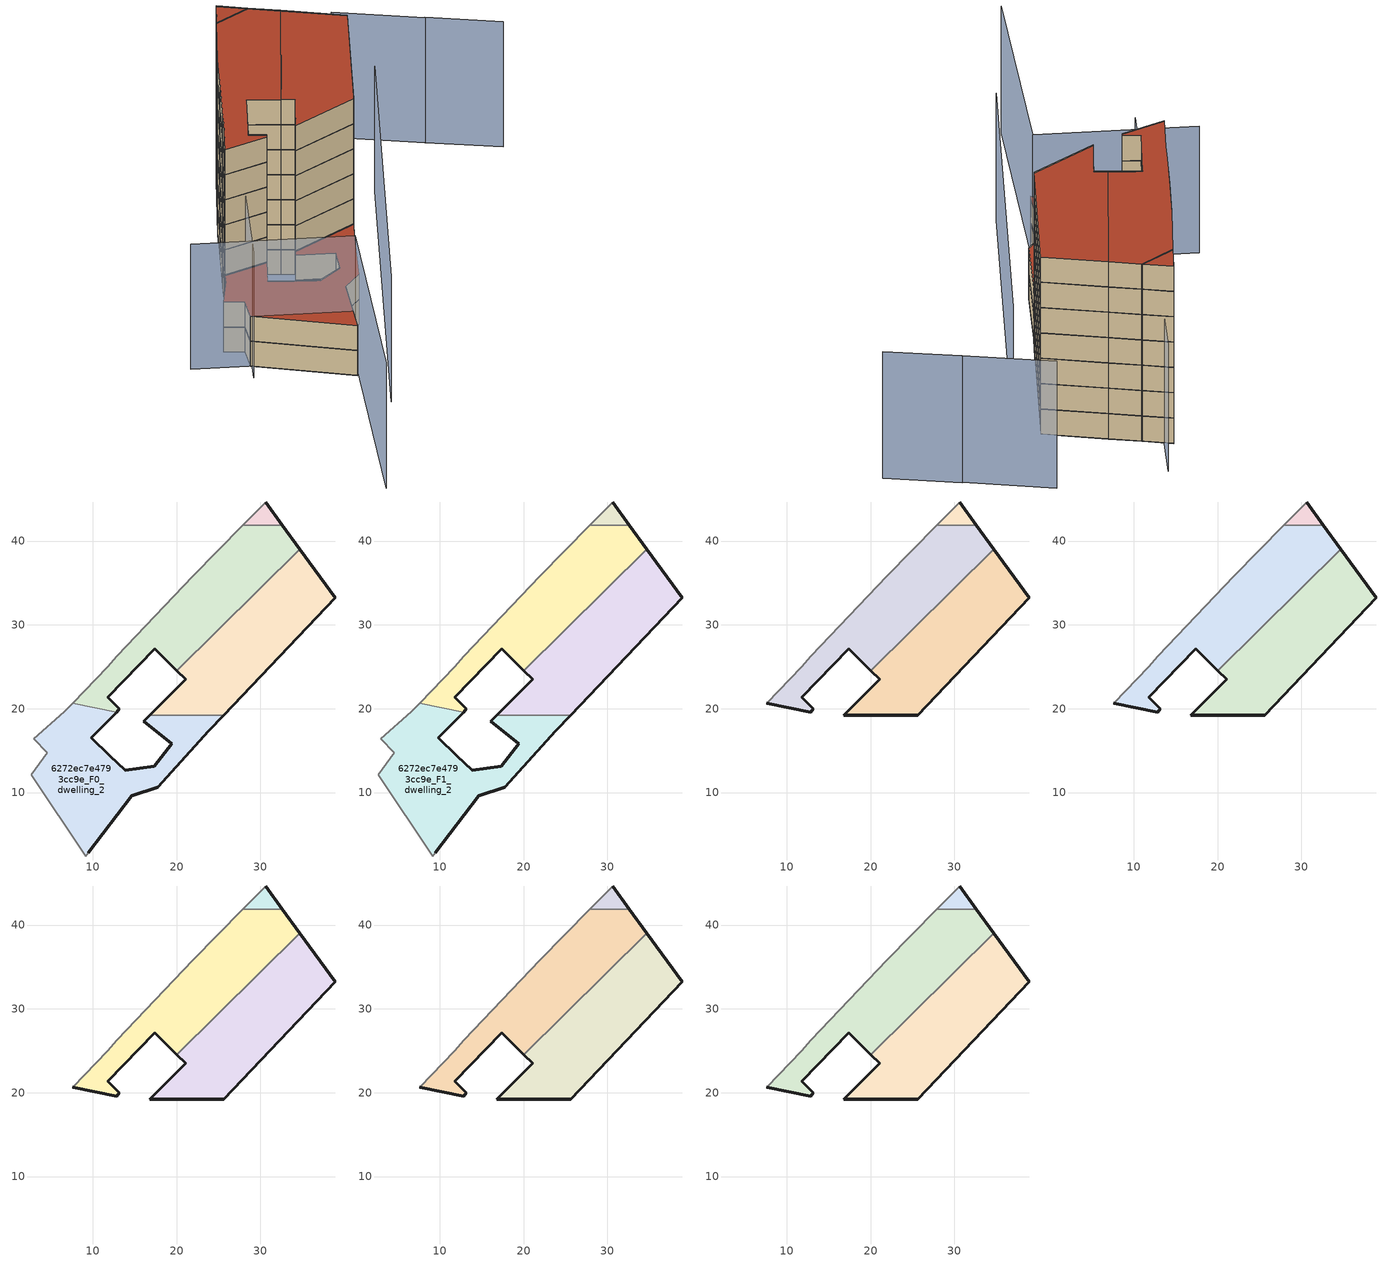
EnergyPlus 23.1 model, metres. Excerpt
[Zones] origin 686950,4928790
6272ec7e4793cc9e_F0_dwelling_0
 floor ground (EU_floor_Construction): 25.63,19.24 38.92,33.25 34.71,39.05 20.04,24.56 21.11,23.52 19.46,21.83 16.82,19.24 z0
 wall outside (EU_wall_Construction): 16.82,19.24 19.46,21.83 21.11,23.52 20.04,24.56 / 34.71,39.05 38.92,33.25 25.63,19.24 z0:3
 wall to 6272ec7e4793cc9e_F0_dwelling_1 (EU_wall_Construction): 20.04,24.56 34.71,39.05 z0:3
 wall to 6272ec7e4793cc9e_F0_dwelling_2 (EU_wall_Construction): 25.63,19.24 16.82,19.24 z0:3
6272ec7e4793cc9e_F0_dwelling_1
 floor ground (EU_floor_Construction): 20.04,24.56 34.71,39.05 32.63,41.91 27.91,41.91 21.92,35.83 17.46,31.12 12.88,26.23 11.78,25.01 7.63,20.68 12.84,19.61 13.2,19.97 11.78,21.37 17.4,27.13 z0
 wall outside (EU_wall_Construction): 32.63,41.91 34.71,39.05 / 20.04,24.56 17.4,27.13 11.78,21.37 13.2,19.97 12.84,19.61 z0:3
 wall adiabatic (EU_wall_Construction): 7.63,20.68 11.78,25.01 12.88,26.23 17.46,31.12 21.92,35.83 27.91,41.91 z0:3
 wall to 6272ec7e4793cc9e_F0_dwelling_2 (EU_wall_Construction): 12.84,19.61 7.63,20.68 z0:3
 wall to 6272ec7e4793cc9e_F0_circulation (EU_wall_Construction): 27.91,41.91 32.63,41.91 z0:3
6272ec7e4793cc9e_F0_dwelling_2
 floor ground (EU_floor_Construction): 17.75,10.62 23.84,17.35 25.63,19.24 16.82,19.24 16.08,18.5 19.45,15.82 17.33,13.17 13.91,12.66 12.02,14.38 9.86,16.54 12.84,19.61 7.63,20.68 6.63,19.63 2.98,16.44 4.58,14.78 2.69,12.1 9.17,2.43 9.48,2.84 14.66,9.63 z0
 wall outside (EU_wall_Construction): 12.84,19.61 9.86,16.54 12.02,14.38 13.91,12.66 17.33,13.17 19.45,15.82 16.08,18.5 16.82,19.24 / 25.63,19.24 23.84,17.35 17.75,10.62 14.66,9.63 9.48,2.84 z0:3
 wall adiabatic (EU_wall_Construction): 9.48,2.84 9.17,2.43 2.69,12.1 4.58,14.78 2.98,16.44 6.63,19.63 7.63,20.68 z0:3
6272ec7e4793cc9e_F0_circulation
 floor ground (EU_floor_Construction): 32.63,41.91 30.63,44.66 27.91,41.91 z0
 wall outside (EU_wall_Construction): 30.63,44.66 32.63,41.91 z0:3
 wall adiabatic (EU_wall_Construction): 27.91,41.91 30.63,44.66 z0:3
6272ec7e4793cc9e_F1_dwelling_0
 floor to 6272ec7e4793cc9e_F0_dwelling_0 (EU_floor_Construction): 25.63,19.24 38.92,33.25 34.71,39.05 20.04,24.56 21.11,23.52 19.46,21.83 16.82,19.24 z3
 wall outside (EU_wall_Construction): 16.82,19.24 19.46,21.83 21.11,23.52 20.04,24.56 / 34.71,39.05 38.92,33.25 25.63,19.24 z3:6
 wall to 6272ec7e4793cc9e_F1_dwelling_1 (EU_wall_Construction): 20.04,24.56 34.71,39.05 z3:6
 wall to 6272ec7e4793cc9e_F1_dwelling_2 (EU_wall_Construction): 25.63,19.24 16.82,19.24 z3:6
6272ec7e4793cc9e_F1_dwelling_1
 floor to 6272ec7e4793cc9e_F0_dwelling_1 (EU_floor_Construction): 20.04,24.56 34.71,39.05 32.63,41.91 27.91,41.91 21.92,35.83 17.46,31.12 12.88,26.23 11.78,25.01 7.63,20.68 12.84,19.61 13.2,19.97 11.78,21.37 17.4,27.13 z3
 wall outside (EU_wall_Construction): 32.63,41.91 34.71,39.05 / 20.04,24.56 17.4,27.13 11.78,21.37 13.2,19.97 12.84,19.61 z3:6
 wall adiabatic (EU_wall_Construction): 7.63,20.68 11.78,25.01 12.88,26.23 17.46,31.12 21.92,35.83 27.91,41.91 z3:6
 wall to 6272ec7e4793cc9e_F1_dwelling_2 (EU_wall_Construction): 12.84,19.61 7.63,20.68 z3:6
 wall to 6272ec7e4793cc9e_F1_circulation (EU_wall_Construction): 27.91,41.91 32.63,41.91 z3:6
6272ec7e4793cc9e_F1_dwelling_2
 floor to 6272ec7e4793cc9e_F0_dwelling_2 (EU_floor_Construction): 17.75,10.62 23.84,17.35 25.63,19.24 16.82,19.24 16.08,18.5 19.45,15.82 17.33,13.17 13.91,12.66 12.02,14.38 9.86,16.54 12.84,19.61 7.63,20.68 6.63,19.63 2.98,16.44 4.58,14.78 2.69,12.1 9.17,2.43 9.48,2.84 14.66,9.63 z3
 wall outside (EU_wall_Construction): 12.84,19.61 9.86,16.54 12.02,14.38 13.91,12.66 17.33,13.17 19.45,15.82 16.08,18.5 16.82,19.24 / 25.63,19.24 23.84,17.35 17.75,10.62 14.66,9.63 9.48,2.84 z3:6
 wall adiabatic (EU_wall_Construction): 9.48,2.84 9.17,2.43 2.69,12.1 4.58,14.78 2.98,16.44 6.63,19.63 7.63,20.68 z3:6
 roof outside (EU_roof_Construction): 25.63,19.24 23.84,17.35 17.75,10.62 14.66,9.63 9.48,2.84 9.17,2.43 2.69,12.1 4.58,14.78 2.98,16.44 6.63,19.63 7.63,20.68 12.84,19.61 9.86,16.54 12.02,14.38 13.91,12.66 17.33,13.17 19.45,15.82 16.08,18.5 16.82,19.24 z6
6272ec7e4793cc9e_F1_circulation
 floor to 6272ec7e4793cc9e_F0_circulation (EU_floor_Construction): 32.63,41.91 30.63,44.66 27.91,41.91 z3
 wall outside (EU_wall_Construction): 30.63,44.66 32.63,41.91 z3:6
 wall adiabatic (EU_wall_Construction): 27.91,41.91 30.63,44.66 z3:6
6272ec7e4793cc9e_F2_dwelling_0
 floor to 6272ec7e4793cc9e_F1_dwelling_0 (EU_floor_Construction): 25.63,19.24 38.92,33.25 34.71,39.05 20.04,24.56 21.11,23.52 19.46,21.83 16.82,19.24 z6
 wall outside (EU_wall_Construction): 34.71,39.05 38.92,33.25 25.63,19.24 16.82,19.24 19.46,21.83 21.11,23.52 20.04,24.56 z6:9
 wall to 6272ec7e4793cc9e_F2_dwelling_1 (EU_wall_Construction): 20.04,24.56 34.71,39.05 z6:9
6272ec7e4793cc9e_F2_dwelling_1
 floor to 6272ec7e4793cc9e_F1_dwelling_1 (EU_floor_Construction): 20.04,24.56 34.71,39.05 32.63,41.91 27.91,41.91 21.92,35.83 17.46,31.12 12.88,26.23 11.78,25.01 7.63,20.68 12.84,19.61 13.2,19.97 11.78,21.37 17.4,27.13 z6
 wall outside (EU_wall_Construction): 32.63,41.91 34.71,39.05 / 20.04,24.56 17.4,27.13 11.78,21.37 13.2,19.97 12.84,19.61 7.63,20.68 z6:9
 wall adiabatic (EU_wall_Construction): 7.63,20.68 11.78,25.01 12.88,26.23 17.46,31.12 21.92,35.83 27.91,41.91 z6:9
 wall to 6272ec7e4793cc9e_F2_circulation (EU_wall_Construction): 27.91,41.91 32.63,41.91 z6:9
6272ec7e4793cc9e_F2_circulation
 floor to 6272ec7e4793cc9e_F1_circulation (EU_floor_Construction): 32.63,41.91 30.63,44.66 27.91,41.91 z6
 wall outside (EU_wall_Construction): 30.63,44.66 32.63,41.91 z6:9
 wall adiabatic (EU_wall_Construction): 27.91,41.91 30.63,44.66 z6:9
6272ec7e4793cc9e_F3_dwelling_0
 floor to 6272ec7e4793cc9e_F2_dwelling_0 (EU_floor_Construction): 25.63,19.24 38.92,33.25 34.71,39.05 20.04,24.56 21.11,23.52 19.46,21.83 16.82,19.24 z9
 wall outside (EU_wall_Construction): 34.71,39.05 38.92,33.25 25.63,19.24 16.82,19.24 19.46,21.83 21.11,23.52 20.04,24.56 z9:12
 wall to 6272ec7e4793cc9e_F3_dwelling_1 (EU_wall_Construction): 20.04,24.56 34.71,39.05 z9:12
6272ec7e4793cc9e_F3_dwelling_1
 floor to 6272ec7e4793cc9e_F2_dwelling_1 (EU_floor_Construction): 20.04,24.56 34.71,39.05 32.63,41.91 27.91,41.91 21.92,35.83 17.46,31.12 12.88,26.23 11.78,25.01 7.63,20.68 12.84,19.61 13.2,19.97 11.78,21.37 17.4,27.13 z9
 wall outside (EU_wall_Construction): 32.63,41.91 34.71,39.05 / 20.04,24.56 17.4,27.13 11.78,21.37 13.2,19.97 12.84,19.61 7.63,20.68 z9:12
 wall adiabatic (EU_wall_Construction): 7.63,20.68 11.78,25.01 12.88,26.23 17.46,31.12 21.92,35.83 27.91,41.91 z9:12
 wall to 6272ec7e4793cc9e_F3_circulation (EU_wall_Construction): 27.91,41.91 32.63,41.91 z9:12
6272ec7e4793cc9e_F3_circulation
 floor to 6272ec7e4793cc9e_F2_circulation (EU_floor_Construction): 32.63,41.91 30.63,44.66 27.91,41.91 z9
 wall outside (EU_wall_Construction): 30.63,44.66 32.63,41.91 z9:12
 wall adiabatic (EU_wall_Construction): 27.91,41.91 30.63,44.66 z9:12
6272ec7e4793cc9e_F4_dwelling_0
 floor to 6272ec7e4793cc9e_F3_dwelling_0 (EU_floor_Construction): 25.63,19.24 38.92,33.25 34.71,39.05 20.04,24.56 21.11,23.52 19.46,21.83 16.82,19.24 z12
 wall outside (EU_wall_Construction): 34.71,39.05 38.92,33.25 25.63,19.24 16.82,19.24 19.46,21.83 21.11,23.52 20.04,24.56 z12:15
 wall to 6272ec7e4793cc9e_F4_dwelling_1 (EU_wall_Construction): 20.04,24.56 34.71,39.05 z12:15
6272ec7e4793cc9e_F4_dwelling_1
 floor to 6272ec7e4793cc9e_F3_dwelling_1 (EU_floor_Construction): 20.04,24.56 34.71,39.05 32.63,41.91 27.91,41.91 21.92,35.83 17.46,31.12 12.88,26.23 11.78,25.01 7.63,20.68 12.84,19.61 13.2,19.97 11.78,21.37 17.4,27.13 z12
 wall outside (EU_wall_Construction): 32.63,41.91 34.71,39.05 / 20.04,24.56 17.4,27.13 11.78,21.37 13.2,19.97 12.84,19.61 7.63,20.68 z12:15
 wall adiabatic (EU_wall_Construction): 7.63,20.68 11.78,25.01 12.88,26.23 17.46,31.12 21.92,35.83 27.91,41.91 z12:15
 wall to 6272ec7e4793cc9e_F4_circulation (EU_wall_Construction): 27.91,41.91 32.63,41.91 z12:15
6272ec7e4793cc9e_F4_circulation
 floor to 6272ec7e4793cc9e_F3_circulation (EU_floor_Construction): 32.63,41.91 30.63,44.66 27.91,41.91 z12
 wall outside (EU_wall_Construction): 30.63,44.66 32.63,41.91 z12:15
 wall adiabatic (EU_wall_Construction): 27.91,41.91 30.63,44.66 z12:15
6272ec7e4793cc9e_F5_dwelling_0
 floor to 6272ec7e4793cc9e_F4_dwelling_0 (EU_floor_Construction): 25.63,19.24 38.92,33.25 34.71,39.05 20.04,24.56 21.11,23.52 19.46,21.83 16.82,19.24 z15
 wall outside (EU_wall_Construction): 34.71,39.05 38.92,33.25 25.63,19.24 16.82,19.24 19.46,21.83 21.11,23.52 20.04,24.56 z15:18
 wall to 6272ec7e4793cc9e_F5_dwelling_1 (EU_wall_Construction): 20.04,24.56 34.71,39.05 z15:18
6272ec7e4793cc9e_F5_dwelling_1
 floor to 6272ec7e4793cc9e_F4_dwelling_1 (EU_floor_Construction): 20.04,24.56 34.71,39.05 32.63,41.91 27.91,41.91 21.92,35.83 17.46,31.12 12.88,26.23 11.78,25.01 7.63,20.68 12.84,19.61 13.2,19.97 11.78,21.37 17.4,27.13 z15
 wall outside (EU_wall_Construction): 32.63,41.91 34.71,39.05 / 20.04,24.56 17.4,27.13 11.78,21.37 13.2,19.97 12.84,19.61 7.63,20.68 z15:18
 wall adiabatic (EU_wall_Construction): 7.63,20.68 11.78,25.01 12.88,26.23 17.46,31.12 21.92,35.83 27.91,41.91 z15:18
 wall to 6272ec7e4793cc9e_F5_circulation (EU_wall_Construction): 27.91,41.91 32.63,41.91 z15:18
6272ec7e4793cc9e_F5_circulation
 floor to 6272ec7e4793cc9e_F4_circulation (EU_floor_Construction): 32.63,41.91 30.63,44.66 27.91,41.91 z15
 wall outside (EU_wall_Construction): 30.63,44.66 32.63,41.91 z15:18
 wall adiabatic (EU_wall_Construction): 27.91,41.91 30.63,44.66 z15:18
6272ec7e4793cc9e_F6_dwelling_0
 floor to 6272ec7e4793cc9e_F5_dwelling_0 (EU_floor_Construction): 25.63,19.24 38.92,33.25 34.71,39.05 20.04,24.56 21.11,23.52 19.46,21.83 16.82,19.24 z18
 wall outside (EU_wall_Construction): 34.71,39.05 38.92,33.25 25.63,19.24 16.82,19.24 19.46,21.83 21.11,23.52 20.04,24.56 z18:21
 wall to 6272ec7e4793cc9e_F6_dwelling_1 (EU_wall_Construction): 20.04,24.56 34.71,39.05 z18:21
 roof outside (EU_roof_Construction): 34.71,39.05 38.92,33.25 25.63,19.24 16.82,19.24 19.46,21.83 21.11,23.52 20.04,24.56 z21
6272ec7e4793cc9e_F6_dwelling_1
 floor to 6272ec7e4793cc9e_F5_dwelling_1 (EU_floor_Construction): 20.04,24.56 34.71,39.05 32.63,41.91 27.91,41.91 21.92,35.83 17.46,31.12 12.88,26.23 11.78,25.01 7.63,20.68 12.84,19.61 13.2,19.97 11.78,21.37 17.4,27.13 z18
 wall outside (EU_wall_Construction): 32.63,41.91 34.71,39.05 / 20.04,24.56 17.4,27.13 11.78,21.37 13.2,19.97 12.84,19.61 7.63,20.68 z18:21
 wall adiabatic (EU_wall_Construction): 7.63,20.68 11.78,25.01 12.88,26.23 17.46,31.12 21.92,35.83 27.91,41.91 z18:21
 wall to 6272ec7e4793cc9e_F6_circulation (EU_wall_Construction): 27.91,41.91 32.63,41.91 z18:21
 roof outside (EU_roof_Construction): 32.63,41.91 34.71,39.05 20.04,24.56 17.4,27.13 11.78,21.37 13.2,19.97 12.84,19.61 7.63,20.68 11.78,25.01 12.88,26.23 17.46,31.12 21.92,35.83 27.91,41.91 z21
6272ec7e4793cc9e_F6_circulation
 floor to 6272ec7e4793cc9e_F5_circulation (EU_floor_Construction): 32.63,41.91 30.63,44.66 27.91,41.91 z18
 wall outside (EU_wall_Construction): 30.63,44.66 32.63,41.91 z18:21
 wall adiabatic (EU_wall_Construction): 27.91,41.91 30.63,44.66 z18:21
 roof outside (EU_roof_Construction): 30.63,44.66 32.63,41.91 27.91,41.91 z21
shading: -2.27,16.13 11.41,5.02 / 11.41,5.02 -7.22,-17.92 / 7.37,-4.32 40.77,30.99 / 35.54,48.73 1.06,9.97 / 57.72,28.41 52.53,35.08 / 52.57,35.02 46.44,43.03 z0:15
[Building]
EU S2 Campaign: North Axis=0; Terrain=City; Solar Distribution=FullExterior
[Site:Location]
Bologna: Latitude=44.5; Longitude=11.25; Time Zone=1; Elevation=37
[SizingPeriod:WeatherFileDays]
AnnualSizingPeriod: Begin Month=1; Begin Day of Month=1; End Month=12; End Day of Month=31; Day of Week for Start Day=Monday; Use Weather File Daylight Saving Period=No; Use Weather File Rain and Snow Indicators=No
[MATERIAL]
EU_InternalMass_Material: Roughness=MediumRough; Thickness=0.1; Conductivity=1; Density=1800; Specific Heat=900; Thermal Absorptance=0.9; Solar Absorptance=0.7; Visible Absorptance=0.7
[MATERIAL:NOMASS] Roughness=MediumRough; Thermal Absorptance=0.9; Solar Absorptance=0.7; Visible Absorptance=0.7
Name | Thermal Resistance
EU_wall_NoMass | 0.905828
EU_roof_NoMass | 0.37593
EU_floor_NoMass | 0.67114
[CONSTRUCTION]
EU_wall_Construction: EU_wall_NoMass
EU_roof_Construction: EU_roof_NoMass
EU_floor_Construction: EU_floor_NoMass
EU_InternalMass_Construction: EU_InternalMass_Material
[ZONE] Type=1; Multiplier=1; Ceiling Height=autocalculate; Floor Area=autocalculate; Part of Total Floor Area=Yes
Name | Volume
6272ec7e4793cc9e_F0_dwelling_0 | 499.035
6272ec7e4793cc9e_F1_dwelling_0; 6272ec7e4793cc9e_F2_dwelling_0; 6272ec7e4793cc9e_F3_dwelling_0; 6272ec7e4793cc9e_F4_dwelling_0; 6272ec7e4793cc9e_F5_dwelling_0; 6272ec7e4793cc9e_F6_dwelling_0 | 499.034
6272ec7e4793cc9e_F0_dwelling_1 | 494.034
6272ec7e4793cc9e_F1_dwelling_1; 6272ec7e4793cc9e_F2_dwelling_1; 6272ec7e4793cc9e_F3_dwelling_1; 6272ec7e4793cc9e_F4_dwelling_1; 6272ec7e4793cc9e_F5_dwelling_1; 6272ec7e4793cc9e_F6_dwelling_1 | 494.033
6272ec7e4793cc9e_F0_dwelling_2 | 502.367
6272ec7e4793cc9e_F1_dwelling_2 | 502.37
6272ec7e4793cc9e_F0_circulation | 19.4641
6272ec7e4793cc9e_F1_circulation; 6272ec7e4793cc9e_F2_circulation; 6272ec7e4793cc9e_F3_circulation; 6272ec7e4793cc9e_F4_circulation; 6272ec7e4793cc9e_F5_circulation; 6272ec7e4793cc9e_F6_circulation | 19.4634
[INTERNALMASS] Construction=EU_InternalMass_Construction
Name | Zone or ZoneList | Surface Area
6272ec7e4793cc9e_F0_dwelling_0_EU_InternalMass | 6272ec7e4793cc9e_F0_dwelling_0 | 166.336
6272ec7e4793cc9e_F0_dwelling_1_EU_InternalMass | 6272ec7e4793cc9e_F0_dwelling_1 | 164.682
6272ec7e4793cc9e_F0_dwelling_2_EU_InternalMass | 6272ec7e4793cc9e_F0_dwelling_2 | 167.455
6272ec7e4793cc9e_F1_dwelling_0_EU_InternalMass | 6272ec7e4793cc9e_F1_dwelling_0 | 166.336
6272ec7e4793cc9e_F1_dwelling_1_EU_InternalMass | 6272ec7e4793cc9e_F1_dwelling_1 | 164.682
6272ec7e4793cc9e_F1_dwelling_2_EU_InternalMass | 6272ec7e4793cc9e_F1_dwelling_2 | 167.455
6272ec7e4793cc9e_F2_dwelling_0_EU_InternalMass | 6272ec7e4793cc9e_F2_dwelling_0 | 231.053
6272ec7e4793cc9e_F2_dwelling_1_EU_InternalMass | 6272ec7e4793cc9e_F2_dwelling_1 | 231.053
6272ec7e4793cc9e_F3_dwelling_0_EU_InternalMass | 6272ec7e4793cc9e_F3_dwelling_0 | 231.053
6272ec7e4793cc9e_F3_dwelling_1_EU_InternalMass | 6272ec7e4793cc9e_F3_dwelling_1 | 231.053
6272ec7e4793cc9e_F4_dwelling_0_EU_InternalMass | 6272ec7e4793cc9e_F4_dwelling_0 | 231.053
6272ec7e4793cc9e_F4_dwelling_1_EU_InternalMass | 6272ec7e4793cc9e_F4_dwelling_1 | 231.053
6272ec7e4793cc9e_F5_dwelling_0_EU_InternalMass | 6272ec7e4793cc9e_F5_dwelling_0 | 231.053
6272ec7e4793cc9e_F5_dwelling_1_EU_InternalMass | 6272ec7e4793cc9e_F5_dwelling_1 | 231.053
6272ec7e4793cc9e_F6_dwelling_0_EU_InternalMass | 6272ec7e4793cc9e_F6_dwelling_0 | 231.053
6272ec7e4793cc9e_F6_dwelling_1_EU_InternalMass | 6272ec7e4793cc9e_F6_dwelling_1 | 231.053
[OTHEREQUIPMENT] Fuel Type=Electricity; Design Level Calculation Method=Watts/Area; Power per Zone Floor Area=1; Fraction Latent=0; Fraction Radiant=0; Fraction Lost=0; Carbon Dioxide Generation Rate=0; EndUse Subcategory=EU_Step8_InternalGains
Name | Zone or ZoneList or Space or SpaceList | Schedule
EU_Step8_InternalGain_6272ec7e4793cc9e_F0_dwelling_0_f000 | 6272ec7e4793cc9e_F0_dwelling_0 | EU_Step8_GainSchedule_6272ec7e4793cc9e_F0_dwelling_0_f000
EU_Step8_InternalGain_6272ec7e4793cc9e_F0_dwelling_1_f000 | 6272ec7e4793cc9e_F0_dwelling_1 | EU_Step8_GainSchedule_6272ec7e4793cc9e_F0_dwelling_1_f000
EU_Step8_InternalGain_6272ec7e4793cc9e_F0_dwelling_2_f000 | 6272ec7e4793cc9e_F0_dwelling_2 | EU_Step8_GainSchedule_6272ec7e4793cc9e_F0_dwelling_2_f000
EU_Step8_InternalGain_6272ec7e4793cc9e_F1_dwelling_0_f000 | 6272ec7e4793cc9e_F1_dwelling_0 | EU_Step8_GainSchedule_6272ec7e4793cc9e_F1_dwelling_0_f000
EU_Step8_InternalGain_6272ec7e4793cc9e_F1_dwelling_1_f000 | 6272ec7e4793cc9e_F1_dwelling_1 | EU_Step8_GainSchedule_6272ec7e4793cc9e_F1_dwelling_1_f000
EU_Step8_InternalGain_6272ec7e4793cc9e_F1_dwelling_2_f000 | 6272ec7e4793cc9e_F1_dwelling_2 | EU_Step8_GainSchedule_6272ec7e4793cc9e_F1_dwelling_2_f000
EU_Step8_InternalGain_6272ec7e4793cc9e_F2_dwelling_0_f000 | 6272ec7e4793cc9e_F2_dwelling_0 | EU_Step8_GainSchedule_6272ec7e4793cc9e_F2_dwelling_0_f000
EU_Step8_InternalGain_6272ec7e4793cc9e_F2_dwelling_1_f000 | 6272ec7e4793cc9e_F2_dwelling_1 | EU_Step8_GainSchedule_6272ec7e4793cc9e_F2_dwelling_1_f000
EU_Step8_InternalGain_6272ec7e4793cc9e_F3_dwelling_0_f000 | 6272ec7e4793cc9e_F3_dwelling_0 | EU_Step8_GainSchedule_6272ec7e4793cc9e_F3_dwelling_0_f000
EU_Step8_InternalGain_6272ec7e4793cc9e_F3_dwelling_1_f000 | 6272ec7e4793cc9e_F3_dwelling_1 | EU_Step8_GainSchedule_6272ec7e4793cc9e_F3_dwelling_1_f000
EU_Step8_InternalGain_6272ec7e4793cc9e_F4_dwelling_0_f000 | 6272ec7e4793cc9e_F4_dwelling_0 | EU_Step8_GainSchedule_6272ec7e4793cc9e_F4_dwelling_0_f000
EU_Step8_InternalGain_6272ec7e4793cc9e_F4_dwelling_1_f000 | 6272ec7e4793cc9e_F4_dwelling_1 | EU_Step8_GainSchedule_6272ec7e4793cc9e_F4_dwelling_1_f000
EU_Step8_InternalGain_6272ec7e4793cc9e_F5_dwelling_0_f000 | 6272ec7e4793cc9e_F5_dwelling_0 | EU_Step8_GainSchedule_6272ec7e4793cc9e_F5_dwelling_0_f000
EU_Step8_InternalGain_6272ec7e4793cc9e_F5_dwelling_1_f000 | 6272ec7e4793cc9e_F5_dwelling_1 | EU_Step8_GainSchedule_6272ec7e4793cc9e_F5_dwelling_1_f000
EU_Step8_InternalGain_6272ec7e4793cc9e_F6_dwelling_0_f000 | 6272ec7e4793cc9e_F6_dwelling_0 | EU_Step8_GainSchedule_6272ec7e4793cc9e_F6_dwelling_0_f000
EU_Step8_InternalGain_6272ec7e4793cc9e_F6_dwelling_1_f000 | 6272ec7e4793cc9e_F6_dwelling_1 | EU_Step8_GainSchedule_6272ec7e4793cc9e_F6_dwelling_1_f000
[ZONEINFILTRATION:DESIGNFLOWRATE] Schedule=EU_AlwaysOn; Design Flow Rate Calculation Method=Flow/Area; Flow Rate per Floor Area=0.0005; Constant Term Coefficient=1; Temperature Term Coefficient=0; Velocity Term Coefficient=0; Velocity Squared Term Coefficient=0
Name | Zone or ZoneList or Space or SpaceList
EU_Circulation_Infiltration_6272ec7e4793cc9e_F0_circulation | 6272ec7e4793cc9e_F0_circulation
EU_Circulation_Infiltration_6272ec7e4793cc9e_F1_circulation | 6272ec7e4793cc9e_F1_circulation
EU_Circulation_Infiltration_6272ec7e4793cc9e_F2_circulation | 6272ec7e4793cc9e_F2_circulation
EU_Circulation_Infiltration_6272ec7e4793cc9e_F3_circulation | 6272ec7e4793cc9e_F3_circulation
EU_Circulation_Infiltration_6272ec7e4793cc9e_F4_circulation | 6272ec7e4793cc9e_F4_circulation
EU_Circulation_Infiltration_6272ec7e4793cc9e_F5_circulation | 6272ec7e4793cc9e_F5_circulation
EU_Circulation_Infiltration_6272ec7e4793cc9e_F6_circulation | 6272ec7e4793cc9e_F6_circulation
[ZONEVENTILATION:DESIGNFLOWRATE] Schedule=EU_AlwaysOn; Design Flow Rate Calculation Method=AirChanges/Hour; Air Changes per Hour=0.73129; Ventilation Type=Natural; Fan Pressure Rise=0; Fan Total Efficiency=1; Constant Term Coefficient=1; Temperature Term Coefficient=0; Velocity Term Coefficient=0; Velocity Squared Term Coefficient=0; Minimum Indoor Temperature=-100; Maximum Indoor Temperature=100; Delta Temperature=-100; Minimum Outdoor Temperature=-100; Maximum Outdoor Temperature=100; Maximum Wind Speed=40
Name | Zone or ZoneList or Space or SpaceList
EU_ConstantAir_6272ec7e4793cc9e_F0_dwelling_0 | 6272ec7e4793cc9e_F0_dwelling_0
EU_ConstantAir_6272ec7e4793cc9e_F0_dwelling_1 | 6272ec7e4793cc9e_F0_dwelling_1
EU_ConstantAir_6272ec7e4793cc9e_F0_dwelling_2 | 6272ec7e4793cc9e_F0_dwelling_2
EU_ConstantAir_6272ec7e4793cc9e_F1_dwelling_0 | 6272ec7e4793cc9e_F1_dwelling_0
EU_ConstantAir_6272ec7e4793cc9e_F1_dwelling_1 | 6272ec7e4793cc9e_F1_dwelling_1
EU_ConstantAir_6272ec7e4793cc9e_F1_dwelling_2 | 6272ec7e4793cc9e_F1_dwelling_2
EU_ConstantAir_6272ec7e4793cc9e_F2_dwelling_0 | 6272ec7e4793cc9e_F2_dwelling_0
EU_ConstantAir_6272ec7e4793cc9e_F2_dwelling_1 | 6272ec7e4793cc9e_F2_dwelling_1
EU_ConstantAir_6272ec7e4793cc9e_F3_dwelling_0 | 6272ec7e4793cc9e_F3_dwelling_0
EU_ConstantAir_6272ec7e4793cc9e_F3_dwelling_1 | 6272ec7e4793cc9e_F3_dwelling_1
EU_ConstantAir_6272ec7e4793cc9e_F4_dwelling_0 | 6272ec7e4793cc9e_F4_dwelling_0
EU_ConstantAir_6272ec7e4793cc9e_F4_dwelling_1 | 6272ec7e4793cc9e_F4_dwelling_1
EU_ConstantAir_6272ec7e4793cc9e_F5_dwelling_0 | 6272ec7e4793cc9e_F5_dwelling_0
EU_ConstantAir_6272ec7e4793cc9e_F5_dwelling_1 | 6272ec7e4793cc9e_F5_dwelling_1
EU_ConstantAir_6272ec7e4793cc9e_F6_dwelling_0 | 6272ec7e4793cc9e_F6_dwelling_0
EU_ConstantAir_6272ec7e4793cc9e_F6_dwelling_1 | 6272ec7e4793cc9e_F6_dwelling_1
[HVACTEMPLATE:THERMOSTAT] Constant Heating Setpoint=20; Constant Cooling Setpoint=50
EU_HeatOnly_6272ec7e4793cc9e_F0_dwelling_0; EU_HeatOnly_6272ec7e4793cc9e_F0_dwelling_1; EU_HeatOnly_6272ec7e4793cc9e_F0_dwelling_2; EU_HeatOnly_6272ec7e4793cc9e_F1_dwelling_0; EU_HeatOnly_6272ec7e4793cc9e_F1_dwelling_1; EU_HeatOnly_6272ec7e4793cc9e_F1_dwelling_2; EU_HeatOnly_6272ec7e4793cc9e_F2_dwelling_0; EU_HeatOnly_6272ec7e4793cc9e_F2_dwelling_1; EU_HeatOnly_6272ec7e4793cc9e_F3_dwelling_0; EU_HeatOnly_6272ec7e4793cc9e_F3_dwelling_1; EU_HeatOnly_6272ec7e4793cc9e_F4_dwelling_0; EU_HeatOnly_6272ec7e4793cc9e_F4_dwelling_1; EU_HeatOnly_6272ec7e4793cc9e_F5_dwelling_0; EU_HeatOnly_6272ec7e4793cc9e_F5_dwelling_1; EU_HeatOnly_6272ec7e4793cc9e_F6_dwelling_0; EU_HeatOnly_6272ec7e4793cc9e_F6_dwelling_1
[HVACTEMPLATE:ZONE:IDEALLOADSAIRSYSTEM] System Availability Schedule=EU_AlwaysOn; Maximum Heating Supply Air Temperature=50; Minimum Cooling Supply Air Temperature=13; Maximum Heating Supply Air Humidity Ratio=0.0156; Minimum Cooling Supply Air Humidity Ratio=0.0077; Heating Limit=NoLimit; Cooling Limit=NoLimit; Heating Availability Schedule=EU_AlwaysOn; Cooling Availability Schedule=EU_CoolingOff; Dehumidification Control Type=ConstantSensibleHeatRatio; Cooling Sensible Heat Ratio=0.7; Dehumidification Setpoint=60; Humidification Control Type=None; Humidification Setpoint=30; Outdoor Air Method=None; Outdoor Air Flow Rate per Person=0.00944; Outdoor Air Flow Rate per Zone Floor Area=0; Outdoor Air Flow Rate per Zone=0; Demand Controlled Ventilation Type=None; Outdoor Air Economizer Type=NoEconomizer; Heat Recovery Type=None; Sensible Heat Recovery Effectiveness=0.7; Latent Heat Recovery Effectiveness=0.65
Name | Template Thermostat
6272ec7e4793cc9e_F0_dwelling_0 | EU_HeatOnly_6272ec7e4793cc9e_F0_dwelling_0
6272ec7e4793cc9e_F0_dwelling_1 | EU_HeatOnly_6272ec7e4793cc9e_F0_dwelling_1
6272ec7e4793cc9e_F0_dwelling_2 | EU_HeatOnly_6272ec7e4793cc9e_F0_dwelling_2
6272ec7e4793cc9e_F1_dwelling_0 | EU_HeatOnly_6272ec7e4793cc9e_F1_dwelling_0
6272ec7e4793cc9e_F1_dwelling_1 | EU_HeatOnly_6272ec7e4793cc9e_F1_dwelling_1
6272ec7e4793cc9e_F1_dwelling_2 | EU_HeatOnly_6272ec7e4793cc9e_F1_dwelling_2
6272ec7e4793cc9e_F2_dwelling_0 | EU_HeatOnly_6272ec7e4793cc9e_F2_dwelling_0
6272ec7e4793cc9e_F2_dwelling_1 | EU_HeatOnly_6272ec7e4793cc9e_F2_dwelling_1
6272ec7e4793cc9e_F3_dwelling_0 | EU_HeatOnly_6272ec7e4793cc9e_F3_dwelling_0
6272ec7e4793cc9e_F3_dwelling_1 | EU_HeatOnly_6272ec7e4793cc9e_F3_dwelling_1
6272ec7e4793cc9e_F4_dwelling_0 | EU_HeatOnly_6272ec7e4793cc9e_F4_dwelling_0
6272ec7e4793cc9e_F4_dwelling_1 | EU_HeatOnly_6272ec7e4793cc9e_F4_dwelling_1
6272ec7e4793cc9e_F5_dwelling_0 | EU_HeatOnly_6272ec7e4793cc9e_F5_dwelling_0
6272ec7e4793cc9e_F5_dwelling_1 | EU_HeatOnly_6272ec7e4793cc9e_F5_dwelling_1
6272ec7e4793cc9e_F6_dwelling_0 | EU_HeatOnly_6272ec7e4793cc9e_F6_dwelling_0
6272ec7e4793cc9e_F6_dwelling_1 | EU_HeatOnly_6272ec7e4793cc9e_F6_dwelling_1
[SIZING:ZONE] Zone Cooling Design Supply Air Temperature Input Method=SupplyAirTemperature; Zone Cooling Design Supply Air Temperature=13; Zone Heating Design Supply Air Temperature Input Method=SupplyAirTemperature; Zone Heating Design Supply Air Temperature=50; Zone Cooling Design Supply Air Humidity Ratio=0.008; Zone Heating Design Supply Air Humidity Ratio=0.008; Cooling Design Air Flow Method=DesignDay; Cooling Design Air Flow Rate=0; Cooling Minimum Air Flow per Zone Floor Area=0.000762; Cooling Minimum Air Flow=0; Cooling Minimum Air Flow Fraction=0.2; Heating Design Air Flow Method=DesignDay; Heating Design Air Flow Rate=0; Heating Maximum Air Flow per Zone Floor Area=0.002032; Heating Maximum Air Flow=0.141576; Heating Maximum Air Flow Fraction=0.3; Account for Dedicated Outdoor Air System=No; Dedicated Outdoor Air System Control Strategy=NeutralSupplyAir; Dedicated Outdoor Air Low Setpoint Temperature for Design=autosize; Dedicated Outdoor Air High Setpoint Temperature for Design=autosize; Zone Load Sizing Method=Sensible Load Only No Latent Load; Zone Latent Cooling Design Supply Air Humidity Ratio Input Method=HumidityRatioDifference; Zone Cooling Design Supply Air Humidity Ratio Difference=0.005; Zone Latent Heating Design Supply Air Humidity Ratio Input Method=HumidityRatioDifference; Zone Humidification Design Supply Air Humidity Ratio Difference=0.005
6272ec7e4793cc9e_F0_dwelling_0; 6272ec7e4793cc9e_F0_dwelling_1; 6272ec7e4793cc9e_F0_dwelling_2; 6272ec7e4793cc9e_F1_dwelling_0; 6272ec7e4793cc9e_F1_dwelling_1; 6272ec7e4793cc9e_F1_dwelling_2; 6272ec7e4793cc9e_F2_dwelling_0; 6272ec7e4793cc9e_F2_dwelling_1; 6272ec7e4793cc9e_F3_dwelling_0; 6272ec7e4793cc9e_F3_dwelling_1; 6272ec7e4793cc9e_F4_dwelling_0; 6272ec7e4793cc9e_F4_dwelling_1; 6272ec7e4793cc9e_F5_dwelling_0; 6272ec7e4793cc9e_F5_dwelling_1; 6272ec7e4793cc9e_F6_dwelling_0; 6272ec7e4793cc9e_F6_dwelling_1
[SCHEDULE:CONSTANT]
Name | Hourly Value
EU_AlwaysOn | 1
EU_CoolingOff | 0
[SCHEDULE:FILE] Column Number=1; Rows to Skip at Top=0; Number of Hours of Data=8760; Column Separator=Comma; Interpolate to Timestep=No; Minutes per Item=60; Adjust Schedule for Daylight Savings=Yes
Name | File
EU_Step8_GainSchedule_6272ec7e4793cc9e_F0_dwelling_0_f000 | ../../schedules/6272ec7e4793cc9e/6272ec7e4793cc9e_F0_dwelling_0_f000_gain.csv
EU_Step8_GainSchedule_6272ec7e4793cc9e_F0_dwelling_1_f000 | ../../schedules/6272ec7e4793cc9e/6272ec7e4793cc9e_F0_dwelling_1_f000_gain.csv
EU_Step8_GainSchedule_6272ec7e4793cc9e_F0_dwelling_2_f000 | ../../schedules/6272ec7e4793cc9e/6272ec7e4793cc9e_F0_dwelling_2_f000_gain.csv
EU_Step8_GainSchedule_6272ec7e4793cc9e_F1_dwelling_0_f000 | ../../schedules/6272ec7e4793cc9e/6272ec7e4793cc9e_F1_dwelling_0_f000_gain.csv
EU_Step8_GainSchedule_6272ec7e4793cc9e_F1_dwelling_1_f000 | ../../schedules/6272ec7e4793cc9e/6272ec7e4793cc9e_F1_dwelling_1_f000_gain.csv
EU_Step8_GainSchedule_6272ec7e4793cc9e_F1_dwelling_2_f000 | ../../schedules/6272ec7e4793cc9e/6272ec7e4793cc9e_F1_dwelling_2_f000_gain.csv
EU_Step8_GainSchedule_6272ec7e4793cc9e_F2_dwelling_0_f000 | ../../schedules/6272ec7e4793cc9e/6272ec7e4793cc9e_F2_dwelling_0_f000_gain.csv
EU_Step8_GainSchedule_6272ec7e4793cc9e_F2_dwelling_1_f000 | ../../schedules/6272ec7e4793cc9e/6272ec7e4793cc9e_F2_dwelling_1_f000_gain.csv
EU_Step8_GainSchedule_6272ec7e4793cc9e_F3_dwelling_0_f000 | ../../schedules/6272ec7e4793cc9e/6272ec7e4793cc9e_F3_dwelling_0_f000_gain.csv
EU_Step8_GainSchedule_6272ec7e4793cc9e_F3_dwelling_1_f000 | ../../schedules/6272ec7e4793cc9e/6272ec7e4793cc9e_F3_dwelling_1_f000_gain.csv
EU_Step8_GainSchedule_6272ec7e4793cc9e_F4_dwelling_0_f000 | ../../schedules/6272ec7e4793cc9e/6272ec7e4793cc9e_F4_dwelling_0_f000_gain.csv
EU_Step8_GainSchedule_6272ec7e4793cc9e_F4_dwelling_1_f000 | ../../schedules/6272ec7e4793cc9e/6272ec7e4793cc9e_F4_dwelling_1_f000_gain.csv
EU_Step8_GainSchedule_6272ec7e4793cc9e_F5_dwelling_0_f000 | ../../schedules/6272ec7e4793cc9e/6272ec7e4793cc9e_F5_dwelling_0_f000_gain.csv
EU_Step8_GainSchedule_6272ec7e4793cc9e_F5_dwelling_1_f000 | ../../schedules/6272ec7e4793cc9e/6272ec7e4793cc9e_F5_dwelling_1_f000_gain.csv
EU_Step8_GainSchedule_6272ec7e4793cc9e_F6_dwelling_0_f000 | ../../schedules/6272ec7e4793cc9e/6272ec7e4793cc9e_F6_dwelling_0_f000_gain.csv
EU_Step8_GainSchedule_6272ec7e4793cc9e_F6_dwelling_1_f000 | ../../schedules/6272ec7e4793cc9e/6272ec7e4793cc9e_F6_dwelling_1_f000_gain.csv
